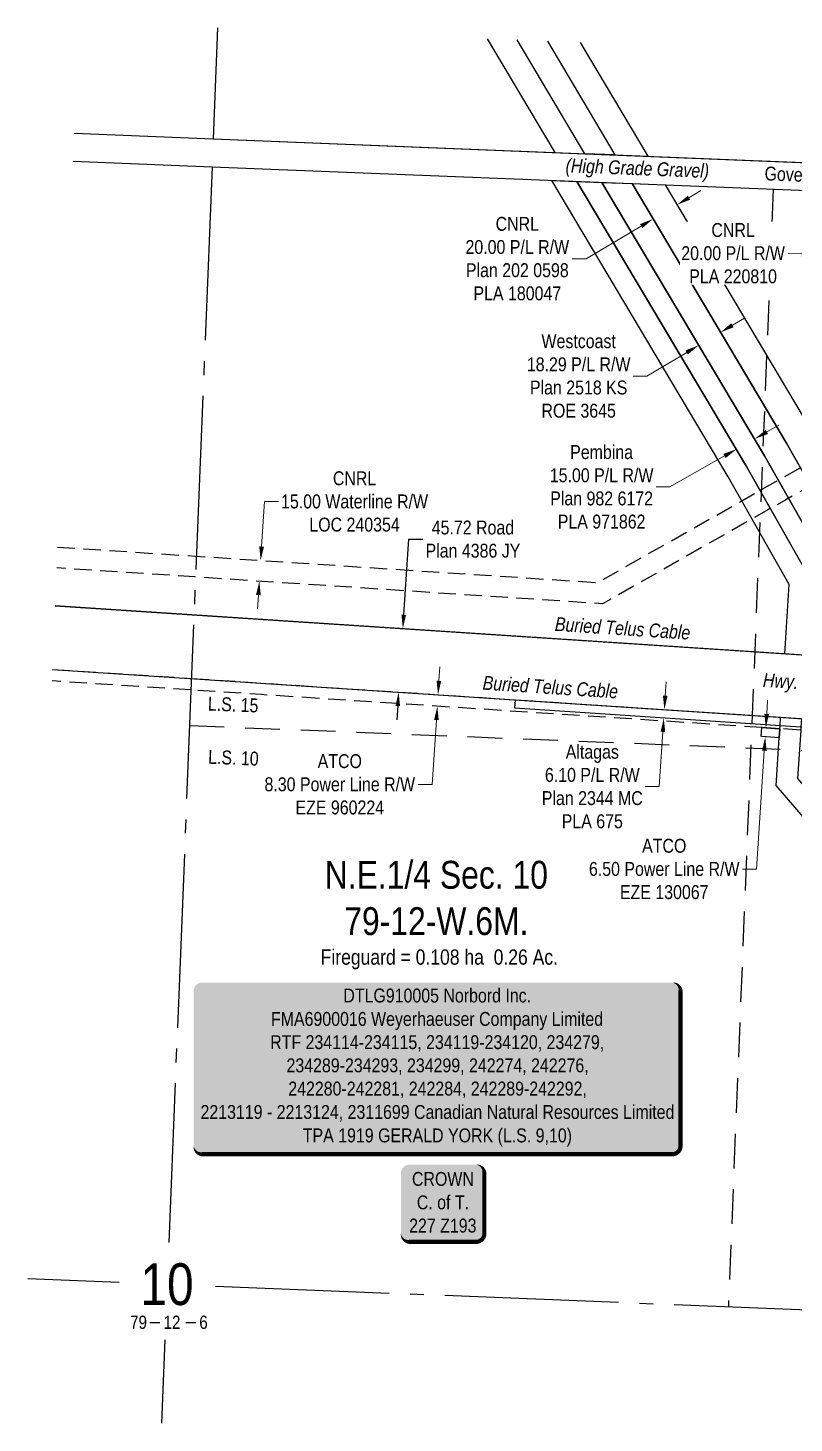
# Model space of a CAD drawing. Extents: x 323629 to 327578, y 6190825 to 6193722.
# Drawn here: x 325284 to 325834, y 6190858 to 6191862 of the extents above; entities that cross this region are included whole.
import ezdxf
from ezdxf.enums import TextEntityAlignment as Align

# ---------------------------------------------------------------- set-up
doc = ezdxf.new("R2010")
doc.units = 0
doc.header["$LTSCALE"] = 5
for name, pattern in [('foc-ACCESSROAD', [3.75, 2.5, -1.25]), ('foc-FLOWLINE', [3.75, 2.5, -1.25]), ('foc-LSD', [8, 5, -3]), ('foc-QUARTERLINE', [33, 25, -3, 2, -3])]:
    doc.linetypes.add(name, pattern=pattern)
for name, color, linetype in [('10', 1, 'Continuous'), ('9', 3, 'Continuous'), ('AS-OWNER', 7, 'Continuous'), ('AS-TELUS', 224, 'foc-TEL'), ('C-AR', 13, 'foc-ACCESSROAD'), ('C-RW', 13, 'Continuous'), ('C-SYMBOL', 7, 'Continuous'), ('F-EZE', 190, 'foc-FLOWLINE'), ('F-RW', 190, 'Continuous'), ('L-AREAREQUIRED', 7, 'Continuous'), ('L-ROAD-T', 7, 'Continuous'), ('L-SEC', 7, 'Continuous'), ('L-SECLBL', 7, 'Continuous'), ('L-SECQ', 8, 'foc-QUARTERLINE'), ('L-SECTION-LSD', 7, 'foc-LSD'), ('L-TITLEDB', 4, 'Continuous'), ('P-TXT', 4, 'Continuous')]:
    doc.layers.add(name, color=color, linetype=linetype)
for name, color, linetype, lineweight in [('C-AR-T', 13, 'Continuous', 9), ('C-RW-T', 13, 'Continuous', 9), ('F-EZE-T', 190, 'Continuous', 9), ('F-RW-T', 190, 'Continuous', 9), ('T-TEXT', 48, 'Continuous', 18)]:
    doc.layers.add(name, color=color, linetype=linetype, lineweight=lineweight)
doc.styles.add('100L', font='ARIALN.TTF', dxfattribs={"height": 11})
doc.styles.add('175L', font='ARIALN.TTF', dxfattribs={"height": 20})
doc.styles.add('80', font='ARIALN.TTF', dxfattribs={"height": 10})
doc.styles.add('80CG', font='ARIALN.TTF', dxfattribs={"height": 10})
doc.styles.add('80L', font='ARIALN.TTF', dxfattribs={"height": 10})
doc.styles.add('80LS', font='ARIALNI.TTF', dxfattribs={"height": 10})
doc.styles.add('foc-LtypeFont', font='ARIALN.TTF', dxfattribs={"height": 7.35})
doc.styles.add('SIMPLEX', font='ARIALN.TTF')
doc.linetypes.add('foc-TEL', pattern='A,2,-1,["T",foc-LtypeFont,S=0.2,R=0,X=-0.425,Y=-0.75],-1.24,8', length=12.24)
doc.dimstyles.new('Compass 5 000', dxfattribs={"dimscale": 5, "dimtxt": 9, "dimasz": 2, "dimexe": 0.2, "dimexo": 0.0625, "dimgap": 0.5, "dimtad": 0, "dimtih": 1, "dimtoh": 1, "dimzin": 0, "dimdsep": 46, "dimtxsty": '80CG', "dimcen": 0.1, "dimse1": 1, "dimse2": 1, "dimclrd": 256, "dimclrt": 256, "dimaunit": 1, "dimadec": 4, "dimazin": 0, "dimtfac": 0.06, "dimtofl": 0, "dimtmove": 0, "dimatfit": 1, "dimfxl": 0.2, "dimtolj": 1, "dimtzin": 0, "dimlwd": -1, "dimarcsym": 0})

# ---------------------------------------------------------------- blocks, each defined once
blk = doc.blocks.new('L-SECLBL')
at = {"layer": '9', "color": 7}
for p, q in [((-5.1, -27.8), (-12.3, -27.8)), ((20.7, -27.8), (13.5, -27.8))]:
    blk.add_line(p, q, dxfattribs=at)
at = {"layer": '10', "color": 2, "style": 'SIMPLEX'}
blk.add_attdef('SEC', text='', height=30, dxfattribs=at).set_placement((0, 0), align=Align.MIDDLE)
at = {"layer": '10', "color": 5, "style": '80L'}
blk.add_attdef('TWP', text='', height=9.5, dxfattribs=at).set_placement((-14.4, -27.4), align=Align.MIDDLE_RIGHT)
blk.add_attdef('RGE', text='', height=9.5, dxfattribs=at).set_placement((3.6, -27.4), align=Align.MIDDLE_CENTER)
blk.add_attdef('MER', text='', height=9.5, dxfattribs=at).set_placement((23.2, -27.4), align=Align.MIDDLE_LEFT)
blk = doc.blocks.new('*D42')
at = {"layer": 'L-TITLEDB', "transparency": 16777216}
for p, q in [((325553.7, 6191439.5), (325557.3, 6191493.9)), ((325557.3, 6191493.9), (325567.3, 6191493.9)), ((325549.4, 6191373.9), (325548.7, 6191363.9))]:
    blk.add_line(p, q, dxfattribs=at)
for points in [[(325552, 6191439.6), (325555.3, 6191439.4), (325553, 6191429.5)], [(325547.7, 6191374), (325551, 6191373.8), (325550, 6191383.9)]]:
    blk.add_solid(points, dxfattribs=at)
at = {"layer": 'L-TITLEDB', "transparency": 16777216, "insert": (325603.4, 6191493.9), "char_height": 10, "attachment_point": 5, "style": '80CG'}
blk.add_mtext('\\A1;45.72 Road\\PPlan 4386 JY', dxfattribs=at)
blk = doc.blocks.new('*D26')
at = {"layer": 'C-RW-T', "transparency": 16777216}
for p, q in [((325758.7, 6191739.6), (325767.3, 6191744.7)), ((325724.3, 6191719.2), (325684.8, 6191695.7)), ((325684.8, 6191695.7), (325674.8, 6191695.7))]:
    blk.add_line(p, q, dxfattribs=at)
for points in [[(325757.9, 6191741), (325759.6, 6191738.2), (325750.1, 6191734.5)], [(325723.5, 6191720.6), (325725.2, 6191717.7), (325732.9, 6191724.3)]]:
    blk.add_solid(points, dxfattribs=at)
at = {"layer": 'C-RW-T', "transparency": 16777216, "insert": (325635.3, 6191695.7), "char_height": 10, "attachment_point": 5, "style": '80CG'}
blk.add_mtext('\\A1;CNRL\\P20.00 P/L R/W\\PPlan 202 0598\\PPLA 180047', dxfattribs=at)
blk = doc.blocks.new('*D32')
at = {"layer": 'C-RW-T', "transparency": 16777216}
for p, q in [((325839.9, 6191699.1), (325829.9, 6191699.6)), ((325879.9, 6191697.3), (325889.9, 6191696.9))]:
    blk.add_line(p, q, dxfattribs=at)
for points in [[(325840, 6191700.8), (325839.8, 6191697.5), (325849.9, 6191698.7)], [(325879.9, 6191699), (325879.8, 6191695.7), (325869.9, 6191697.8)]]:
    blk.add_solid(points, dxfattribs=at)
at = {"layer": 'C-RW-T', "transparency": 16777216, "insert": (325790.4, 6191699.6), "char_height": 10, "attachment_point": 5, "style": '80CG', "bg_fill": 3, "box_fill_scale": 1.1, "bg_fill_color": 256, "bg_fill_true_color": 13158600, "bg_fill_transparency": 0}
blk.add_mtext('\\A1;CNRL\\P20.00 P/L R/W\\PPLA 220810', dxfattribs=at)
blk = doc.blocks.new('*D33')
at = {"layer": 'F-EZE-T', "transparency": 16777216}
for p, q in [((325579, 6191392), (325579.6, 6191402)), ((325577.1, 6191363.8), (325574.1, 6191317.5)), ((325574.1, 6191317.5), (325564.1, 6191317.5))]:
    blk.add_line(p, q, dxfattribs=at)
for points in [[(325577.3, 6191392.1), (325580.6, 6191391.9), (325578.3, 6191382)], [(325575.5, 6191363.9), (325578.8, 6191363.7), (325577.8, 6191373.7)]]:
    blk.add_solid(points, dxfattribs=at)
at = {"layer": 'F-EZE-T', "transparency": 16777216, "insert": (325507.7, 6191317.5), "char_height": 10, "attachment_point": 5, "style": '80CG'}
blk.add_mtext('\\A1;ATCO\\P8.30 Power Line R/W\\PEZE 960224', dxfattribs=at)
blk = doc.blocks.new('*D34')
at = {"layer": 'F-EZE-T', "transparency": 16777216}
for p, q in [((325814.6, 6191368.2), (325815.2, 6191378.2)), ((325812.8, 6191341.7), (325807.2, 6191256.6)), ((325807.2, 6191256.6), (325797.2, 6191256.6))]:
    blk.add_line(p, q, dxfattribs=at)
for points in [[(325812.9, 6191368.3), (325816.2, 6191368.1), (325813.9, 6191358.2)], [(325811.2, 6191341.8), (325814.5, 6191341.6), (325813.5, 6191351.7)]]:
    blk.add_solid(points, dxfattribs=at)
at = {"layer": 'F-EZE-T', "transparency": 16777216, "insert": (325740.9, 6191256.6), "char_height": 10, "attachment_point": 5, "style": '80CG'}
blk.add_mtext('\\A1;ATCO\\P6.50 Power Line R/W\\PEZE 130067', dxfattribs=at)
blk = doc.blocks.new('*D36')
at = {"layer": 'F-RW-T', "transparency": 16777216}
for p, q in [((325790, 6191647.8), (325798.6, 6191652.9)), ((325757.1, 6191628.3), (325728.5, 6191611.3)), ((325728.5, 6191611.3), (325718.5, 6191611.3))]:
    blk.add_line(p, q, dxfattribs=at)
for points in [[(325789.1, 6191649.3), (325790.8, 6191646.4), (325781.4, 6191642.7)], [(325756.2, 6191629.7), (325757.9, 6191626.8), (325765.7, 6191633.4)]]:
    blk.add_solid(points, dxfattribs=at)
at = {"layer": 'F-RW-T', "transparency": 16777216, "insert": (325679.4, 6191611.3), "char_height": 10, "attachment_point": 5, "style": '80CG'}
blk.add_mtext('\\A1;Westcoast\\P18.29 P/L R/W\\PPlan 2518 KS\\PROE 3645', dxfattribs=at)
blk = doc.blocks.new('*D37')
at = {"layer": 'F-RW-T', "transparency": 16777216}
for p, q in [((325741.6, 6191381.3), (325742.3, 6191391.3)), ((325739.9, 6191355.3), (325737.3, 6191315.9)), ((325737.3, 6191315.9), (325727.3, 6191315.9))]:
    blk.add_line(p, q, dxfattribs=at)
for points in [[(325740, 6191381.4), (325743.3, 6191381.2), (325741, 6191371.3)], [(325738.3, 6191355.4), (325741.6, 6191355.1), (325740.6, 6191365.2)]]:
    blk.add_solid(points, dxfattribs=at)
at = {"layer": 'F-RW-T', "transparency": 16777216, "insert": (325689.2, 6191315.9), "char_height": 10, "attachment_point": 5, "style": '80CG'}
blk.add_mtext('\\A1;Altagas\\P6.10 P/L R/W\\PPlan 2344 MC\\PPLA 675', dxfattribs=at)
blk = doc.blocks.new('*D38')
at = {"layer": 'F-RW-T', "transparency": 16777216}
for p, q in [((325814.7, 6191571.1), (325823.4, 6191576)), ((325784.2, 6191553.8), (325745, 6191531.5)), ((325745, 6191531.5), (325735, 6191531.5))]:
    blk.add_line(p, q, dxfattribs=at)
for points in [[(325813.9, 6191572.5), (325815.5, 6191569.6), (325806, 6191566.1)], [(325783.4, 6191555.2), (325785.1, 6191552.3), (325792.9, 6191558.7)]]:
    blk.add_solid(points, dxfattribs=at)
at = {"layer": 'F-RW-T', "transparency": 16777216, "insert": (325695.9, 6191531.5), "char_height": 10, "attachment_point": 5, "style": '80CG'}
blk.add_mtext('\\A1;Pembina\\P15.00 P/L R/W\\PPlan 982 6172\\PPLA 971862', dxfattribs=at)
blk = doc.blocks.new('*U23')
h = blk.add_hatch(color=255)
edge = h.paths.add_edge_path()
edge.add_line((-24, -28.5), (24, -28.5))
edge.add_arc((24, -22.5), 6, 270, 360)
edge.add_line((30, -22.5), (30, 21))
edge.add_arc((24, 21), 6, 0, 90)
edge.add_line((24, 27), (-24, 27))
edge.add_arc((-24, 21), 6, 90, 180)
edge.add_line((-30, 21), (-30, -22.5))
edge.add_arc((-24, -22.5), 6, 180, 270)
at = {"color": 14, "flags": 128}
blk.add_lwpolyline([(-24, -28.5, 3, 3, 0), (24, -28.5, 3, 3, 0.414214), (30, -22.5, 3, 3, 0), (30, 21, 3, 0, 0.414214), (24, 27, 0, 0, 0), (-24, 27, 0, 0, 0.414214), (-30, 21, 0, 0, 0), (-30, -22.5, 0, 3, 0.414214)], format="xyseb", close=True, dxfattribs=at)
at = {"color": 14, "style": '80'}
blk.add_attdef('ENTER_TEXT_001', (-26.8, -4.9), '', height=10, dxfattribs=at)
blk = doc.blocks.new('*U43')
h = blk.add_hatch(color=255)
edge = h.paths.add_edge_path()
edge.add_line((-169, -62.5), (169, -62.5))
edge.add_arc((169, -56.5), 6, 270, 360)
edge.add_line((175, -56.5), (175, 55))
edge.add_arc((169, 55), 6, 0, 90)
edge.add_line((169, 61), (-169, 61))
edge.add_arc((-169, 55), 6, 90, 180)
edge.add_line((-175, 55), (-175, -56.5))
edge.add_arc((-169, -56.5), 6, 180, 270)
at = {"color": 44, "flags": 128}
blk.add_lwpolyline([(-169, -62.5, 3, 3, 0), (169, -62.5, 3, 3, 0.414214), (175, -56.5, 3, 3, 0), (175, 55, 3, 0, 0.414214), (169, 61, 0, 0, 0), (-169, 61, 0, 0, 0.414214), (-175, 55, 0, 0, 0), (-175, -56.5, 0, 3, 0.414214)], format="xyseb", close=True, dxfattribs=at)
at = {"color": 44, "style": '80'}
blk.add_attdef('ENTER_TEXT_001', (-36, -5), '', height=10, dxfattribs=at)
blk = doc.blocks.new('*D44')
at = {"layer": 'C-AR-T', "transparency": 16777216}
for p, q in [((325451.5, 6191488.6), (325453.6, 6191521)), ((325453.6, 6191521), (325463.6, 6191521)), ((325449.2, 6191453.7), (325448.5, 6191443.7))]:
    blk.add_line(p, q, dxfattribs=at)
for points in [[(325449.8, 6191488.7), (325453.2, 6191488.5), (325450.8, 6191478.6)], [(325447.5, 6191453.8), (325450.9, 6191453.6), (325449.9, 6191463.7)]]:
    blk.add_solid(points, dxfattribs=at)
at = {"layer": 'C-AR-T', "transparency": 16777216, "insert": (325518.3, 6191521), "char_height": 10, "attachment_point": 5, "style": '80CG'}
blk.add_mtext('\\A1;CNRL\\P15.00 Waterline R/W\\PLOC 240354', dxfattribs=at)

msp = doc.modelspace()

# ---------------------------------------------------------------- linework, layer by layer
at = {"layer": 'AS-TELUS', "flags": 128}
msp.add_lwpolyline([(325316.848, 6191786.017), (325416.69, 6191782.002), (326223.532, 6191749.512)], dxfattribs=at)
at = {"layer": 'C-AR', "flags": 128}
msp.add_lwpolyline([(325304.806, 6191488.237), (325404, 6191481.71), (325693.024, 6191462.692), (325794.861, 6191520.486), (325807.982, 6191527.965), (325821.026, 6191535.372), (325836.925, 6191544.399), (325854.345, 6191554.289), (325871.739, 6191564.168), (325902.127, 6191581.422), (325937.855, 6191577.78), (325945.793, 6191576.971), (325971.976, 6191601.144), (325983.001, 6191611.323), (326044.775, 6191668.355), (326048.687, 6191651.554), (325993.422, 6191600.531), (325982.397, 6191590.352), (325950.999, 6191561.364), (325931.572, 6191563.344), (325905.369, 6191566.016), (325879.14, 6191551.122), (325861.744, 6191541.241), (325844.326, 6191531.355), (325828.427, 6191522.328), (325815.383, 6191514.921), (325802.35, 6191507.521), (325696.523, 6191447.431), (325403.397, 6191466.719), (325304.2, 6191473.247)], dxfattribs=at)
at = {"layer": 'C-RW', "flags": 128}
msp.add_lwpolyline([(325656.881, 6191852.223), (325705.516, 6191770.372), (325729.358, 6191769.432), (325680.734, 6191851.265)], dxfattribs=at)
msp.add_lwpolyline([(325741.643, 6191748.768), (325846.089, 6191573.075), (325901.551, 6191475.322), (326019.425, 6191470.586), (326038.522, 6191449.901), (325913.172, 6191454.839), (325889.604, 6191455.785), (325828.786, 6191562.973), (325717.78, 6191749.729), (325741.643, 6191748.768)], close=True, dxfattribs=at)
at = {"layer": 'F-EZE'}
msp.add_lwpolyline([(325824.03, 6191357.529), (325823.606, 6191351.046), (325810.635, 6191351.9), (325811.06, 6191358.384), (325824.03, 6191357.529)], close=True, dxfattribs=at)
at = {"layer": 'F-RW', "flags": 128}
for points in [[(325613.646, 6191853.959), (325662.281, 6191772.111), (325683.726, 6191771.251), (325635.093, 6191853.098)], [(325656.881, 6191852.223), (325705.516, 6191770.372), (325683.724, 6191771.255), (325635.093, 6191853.098)], [(325926.349, 6191353.985), (325930.226, 6191347.154), (325874.956, 6191356.384), (325633.49, 6191372.287), (325633.892, 6191378.368), (325875.663, 6191362.445), (325926.349, 6191353.985)]]:
    msp.add_lwpolyline(points, dxfattribs=at)
at = {"layer": 'F-RW'}
for points in [[(325678.117, 6191751.328), (325799.997, 6191546.267), (325846.096, 6191465.015), (325842.518, 6191410.322), (325827.549, 6191411.312), (325830.825, 6191461.358), (325786.883, 6191538.661), (325660.228, 6191752.049), (325678.117, 6191751.328)], [(326195.415, 6191043.959), (326194.622, 6191024.056), (326183.563, 6191034.546), (326172.645, 6191044.887), (325944.665, 6191261.005), (325854.147, 6191278.467), (325821.354, 6191316.632), (325823.606, 6191351.046), (325824.03, 6191357.529), (325824.174, 6191359.727), (325824.573, 6191365.811), (325839.54, 6191364.825), (325839.142, 6191358.742), (325838.998, 6191356.543), (325836.722, 6191321.763), (325862.306, 6191291.986), (325951.809, 6191274.898), (325956.541, 6191270.406), (326183.015, 6191055.712), (326193.951, 6191045.351), (326195.415, 6191043.959)]]:
    msp.add_lwpolyline(points, close=True, dxfattribs=at)
at = {"layer": 'F-RW', "flags": 128}
for points in [[(325695.977, 6191750.635), (325812.976, 6191553.787), (325896.326, 6191406.895), (325878.402, 6191408.075), (325799.998, 6191546.267), (325678.111, 6191751.344)], [(325717.764, 6191749.765), (325828.786, 6191562.972), (325918.163, 6191405.457), (325896.326, 6191406.895), (325812.976, 6191553.787), (325695.977, 6191750.635)]]:
    msp.add_lwpolyline(points, close=True, dxfattribs=at)
at = {"layer": 'L-SEC'}
for p, q in [((325316.848, 6191786.017), (325416.697, 6191782.001)), ((325416.698, 6191782.001), (326223.532, 6191749.512)), ((325316.035, 6191765.919), (325415.889, 6191761.903)), ((325415.889, 6191761.903), (326222.722, 6191729.414))]:
    msp.add_line(p, q, dxfattribs=at)
at = {"layer": 'L-SECQ'}
for p, q in [((325419.865, 6191861.742), (325416.69, 6191782.002)), ((325415.889, 6191761.903), (325384.717, 6190987.911)), ((325283.525, 6190961.952), (325349.102, 6190959.318)), ((325418.32, 6190956.538), (326190.697, 6190925.512)), ((325381.901, 6190917.978), (325379.485, 6190857.986))]:
    msp.add_line(p, q, dxfattribs=at)
at = {"layer": 'L-SECTION-LSD'}
for p, q in [((325819.306, 6191745.659), (325786.989, 6190941.729)), ((325399.699, 6191359.91), (326206.71, 6191327.464))]:
    msp.add_line(p, q, dxfattribs=at)

# ---------------------------------------------------------------- block references
ref = msp.add_blockref('*U43', (325577.658, 6191113.906), dxfattribs=dict(xscale=0.999863, yscale=0.999863, zscale=0.999863))
ref.add_attrib('ENTER_TEXT_001', 'DTLG910005 Norbord Inc.', (325510.228, 6191160.609), dxfattribs={"color": 44, "height": 9.99863, "style": '80'})
ref.add_attrib('ENTER_TEXT_002', 'FMA6900016 Weyerhaeuser Company Limited', (325458.22, 6191143.767), dxfattribs={"color": 44, "height": 9.99863, "style": '80'})
ref.add_attrib('ENTER_TEXT_003', 'RTF 234114-234115, 234119-234120, 234279,', (325457.667, 6191127.062), dxfattribs={"color": 44, "height": 9.99863, "style": '80'})
ref.add_attrib('ENTER_TEXT_004', '234289-234293, 234299, 242274, 242276,', (325469.391, 6191110.356), dxfattribs={"color": 44, "height": 9.99863, "style": '80'})
ref.add_attrib('ENTER_TEXT_005', '242280-242281, 242284, 242289-242292,', (325470.67, 6191093.651), dxfattribs={"color": 44, "height": 9.99863, "style": '80'})
ref.add_attrib('ENTER_TEXT_006', '2213119 - 2213124, 2311699 Canadian Natural Resources Limited', (325407.572, 6191076.809), dxfattribs={"color": 44, "height": 9.99863, "style": '80'})
ref.add_attrib('ENTER_TEXT_007', 'TPA 1919 GERALD YORK (L.S. 9,10)', (325481.095, 6191059.968), dxfattribs={"color": 44, "height": 9.99863, "style": '80'})
at = {"layer": 'AS-OWNER'}
ref = msp.add_blockref('*U23', (325581.63, 6191016.874), dxfattribs=dict(at, xscale=0.999863, yscale=0.999863, zscale=0.999863))
ref.add_attrib('ENTER_TEXT_001', 'CROWN', (325559.573, 6191028.645), dxfattribs={"layer": '0', "color": 14, "height": 9.9986, "style": '80'})
ref.add_attrib('ENTER_TEXT_002', 'C. of T.', (325563.068, 6191011.803), dxfattribs={"layer": '0', "color": 14, "height": 9.9986, "style": '80'})
ref.add_attrib('ENTER_TEXT_003', '227 Z193', (325557.54, 6190995.098), dxfattribs={"layer": '0', "color": 14, "height": 9.9986, "style": '80'})
at = {"layer": 'L-SECLBL', "xscale": 0.999863, "yscale": 0.999863, "zscale": 0.999863}
msp.add_blockref('L-SECLBL', (325383.51, 6190957.936), dxfattribs=at).add_auto_attribs({'SEC': '10', 'TWP': '79', 'RGE': '12', 'MER': '6'})

# ---------------------------------------------------------------- texts
at = {"layer": 'AS-TELUS', "char_height": 9.99862, "attachment_point": 1, "style": '80L'}
for insert, rotation in [((325662.755, 6191437.975), 356.232513), ((325610.83, 6191395.69), 356.243311)]:
    msp.add_mtext_dynamic_manual_height_columns('{\\fArial Narrow|b0|i1|c0|p34;Buried Telus Cable}', width=100.12993, gutter_width=50, heights=[0], dxfattribs=dict(at, insert=insert, rotation=rotation))
at = {"layer": 'C-SYMBOL', "color": 3, "insert": (325577.104, 6191262.472), "char_height": 19.99726, "width": 159.53694, "attachment_point": 2, "style": '175L'}
msp.add_mtext('N.E.1/4 Sec. 10\\P79-12-W.6M.', dxfattribs=at)
at = {"layer": 'L-AREAREQUIRED', "color": 5, "style": '100L'}
msp.add_text('Fireguard = 0.108 ha  0.26 Ac.', height=10.99849, dxfattribs=at).set_placement((325579.247, 6191184.479), align=Align.BOTTOM_CENTER)
at = {"layer": 'L-ROAD-T', "style": '80L'}
msp.add_text('Government Road Allowance', height=9.99863, rotation=357.712885, dxfattribs=at).set_placement((325887.497, 6191754.116), align=Align.MIDDLE_CENTER)
at = {"layer": 'P-TXT', "style": '80LS'}
msp.add_text('Hwy. #49 (Paved)', height=9.99862, rotation=356.232513, dxfattribs=at).set_placement((325857.372, 6191389.702), align=Align.MIDDLE_CENTER)

# ---------------------------------------------------------------- dimensions: what is measured, and where the dimension line sits
at = {"layer": 'C-AR-T'}
dim = msp.add_linear_dim(base=(325450.845, 6191478.628), p1=(325496.178, 6191460.614), p2=(325497.163, 6191475.58), angle=86.235194, text='CNRL\\P15.00 Waterline R/W\\PLOC 240354', dimstyle='Compass 5 000', dxfattribs=at)
dim.commit()
dim.dimension.update_dxf_attribs({"geometry": '*D44', "text_midpoint": (325518.314, 6191521.024), "dimtype": 161})
at = {"layer": 'C-RW-T'}
dim = msp.add_linear_dim(base=(325732.921, 6191724.264), p1=(325757.061, 6191722.832), p2=(325739.851, 6191712.603), angle=210.725515, text='CNRL\\P20.00 P/L R/W\\PPlan 202 0598\\PPLA 180047', dimstyle='Compass 5 000', dxfattribs=at)
dim.commit()
dim.dimension.update_dxf_attribs({"geometry": '*D26', "text_midpoint": (325635.3, 6191695.686), "dimtype": 161})
at = {"layer": 'F-EZE-T'}
dim = msp.add_linear_dim(base=(325813.903, 6191358.195), p1=(325817.003, 6191351.481), p2=(325817.43, 6191357.963), angle=86.235228, text='ATCO\\P6.50 Power Line R/W\\PEZE 130067', dimstyle='Compass 5 000', dxfattribs=at)
dim.commit()
dim.dimension.update_dxf_attribs({"geometry": '*D34', "text_midpoint": (325740.855, 6191256.62), "dimtype": 161})
at = {"layer": 'F-RW-T'}
for base, p1, p2, angle, text, picture, middle in [((325805.98, 6191566.116), (325806.408, 6191534.968), (325819.454, 6191542.371), 29.571623, 'Pembina\\P15.00 P/L R/W\\PPlan 982 6172\\PPLA 971862', '*D38', (325695.935, 6191531.526)), ((325740.984, 6191371.315), (325740.107, 6191365.265), (325740.507, 6191371.346), 86.231951, 'Altagas\\P6.10 P/L R/W\\PPlan 2344 MC\\PPLA 675', '*D37', (325689.215, 6191315.923))]:
    dim = msp.add_linear_dim(base=base, p1=p1, p2=p2, angle=angle, text=text, dimstyle='Compass 5 000', dxfattribs=at)
    dim.commit()
    dim.dimension.update_dxf_attribs({"geometry": picture, "text_midpoint": middle, "dimtype": 161})
at = {"layer": 'L-TITLEDB'}
dim = msp.add_linear_dim(base=(325550.018, 6191383.876), p1=(325580.039, 6191427.722), p2=(325577.036, 6191382.098), angle=266.233747, text='45.72 Road\\PPlan 4386 JY', dimstyle='Compass 5 000', dxfattribs=at)
dim.commit()
dim.dimension.update_dxf_attribs({"geometry": '*D42', "text_midpoint": (325603.355, 6191493.942), "dimtype": 161})

# ---------------------------------------------------------------- next in the draw order: texts
at = {"layer": 'L-SECTION-LSD', "char_height": 9.99863, "attachment_point": 1, "rotation": 357.697635, "style": '100L', "bg_fill": 3, "box_fill_scale": 1.5, "bg_fill_color": 256, "bg_fill_transparency": 0}
for s, width, insert in [('\\pi1.84555;L.S. 15', 36.8544, (325411.284, 6191380.734)), ('\\pi2.02881;L.S. 10', 36.94899, (325411.284, 6191342.455))]:
    msp.add_mtext_dynamic_manual_height_columns(s, width=width, gutter_width=54.992, heights=[0], dxfattribs=dict(at, insert=insert))

# ---------------------------------------------------------------- next in the draw order: dimensions: what is measured, and where the dimension line sits
at = {"layer": 'C-RW-T'}
dim = msp.add_linear_dim(base=(325869.877, 6191697.791), p1=(325850.261, 6191706.814), p2=(325870.238, 6191705.928), angle=357.460726, text='CNRL\\P20.00 P/L R/W\\PPLA 220810', dimstyle='Compass 5 000', override={"dimtfill": 1}, dxfattribs=at)
dim.commit()
dim.dimension.update_dxf_attribs({"geometry": '*D32', "text_midpoint": (325790.38, 6191699.563), "dimtype": 161})

# ---------------------------------------------------------------- next in the draw order: linework, layer by layer
at = {"layer": 'AS-TELUS', "flags": 128}
for points in [[(325303.11, 6191445.958), (326207.747, 6191386.388)], [(325301.263, 6191400.271), (326205.943, 6191340.698)]]:
    msp.add_lwpolyline(points, dxfattribs=at)
at = {"layer": 'F-EZE'}
for points in [[(325301.263, 6191400.271), (325401.06, 6191393.701), (325633.892, 6191378.368), (325824.573, 6191365.811), (325839.54, 6191364.825)], [(325838.998, 6191356.543), (325824.03, 6191357.529), (325811.059, 6191358.382), (325400.726, 6191385.408), (325300.928, 6191391.976)]]:
    msp.add_lwpolyline(points, dxfattribs=at)
at = {"layer": 'L-TITLEDB', "flags": 128}
msp.add_lwpolyline([(325301.262, 6191400.252), (326207.233, 6191340.613), (326209.053, 6191386.302), (325303.11, 6191445.958)], dxfattribs=at)

# ---------------------------------------------------------------- next in the draw order: texts
at = {"layer": 'T-TEXT', "style": '80LS'}
msp.add_text('(High Grade Gravel)', height=9.99863, rotation=357.712885, dxfattribs=at).set_placement((325721.624, 6191760.816), align=Align.MIDDLE_CENTER)

# ---------------------------------------------------------------- next in the draw order: dimensions: what is measured, and where the dimension line sits
at = {"layer": 'F-EZE-T'}
dim = msp.add_linear_dim(base=(325577.776, 6191373.747), p1=(325558.71, 6191383.304), p2=(325558.165, 6191375.039), angle=266.231785, text='ATCO\\P8.30 Power Line R/W\\PEZE 960224', dimstyle='Compass 5 000', dxfattribs=at)
dim.commit()
dim.dimension.update_dxf_attribs({"geometry": '*D33', "text_midpoint": (325507.73, 6191317.486), "dimtype": 161})
at = {"layer": 'F-RW-T'}
dim = msp.add_linear_dim(base=(325765.669, 6191633.38), p1=(325799.676, 6191611.949), p2=(325783.959, 6191602.608), angle=210.725722, text='Westcoast\\P18.29 P/L R/W\\PPlan 2518 KS\\PROE 3645', dimstyle='Compass 5 000', dxfattribs=at)
dim.commit()
dim.dimension.update_dxf_attribs({"geometry": '*D36', "text_midpoint": (325679.378, 6191611.267), "dimtype": 161})

doc.saveas('drawing.dxf')
